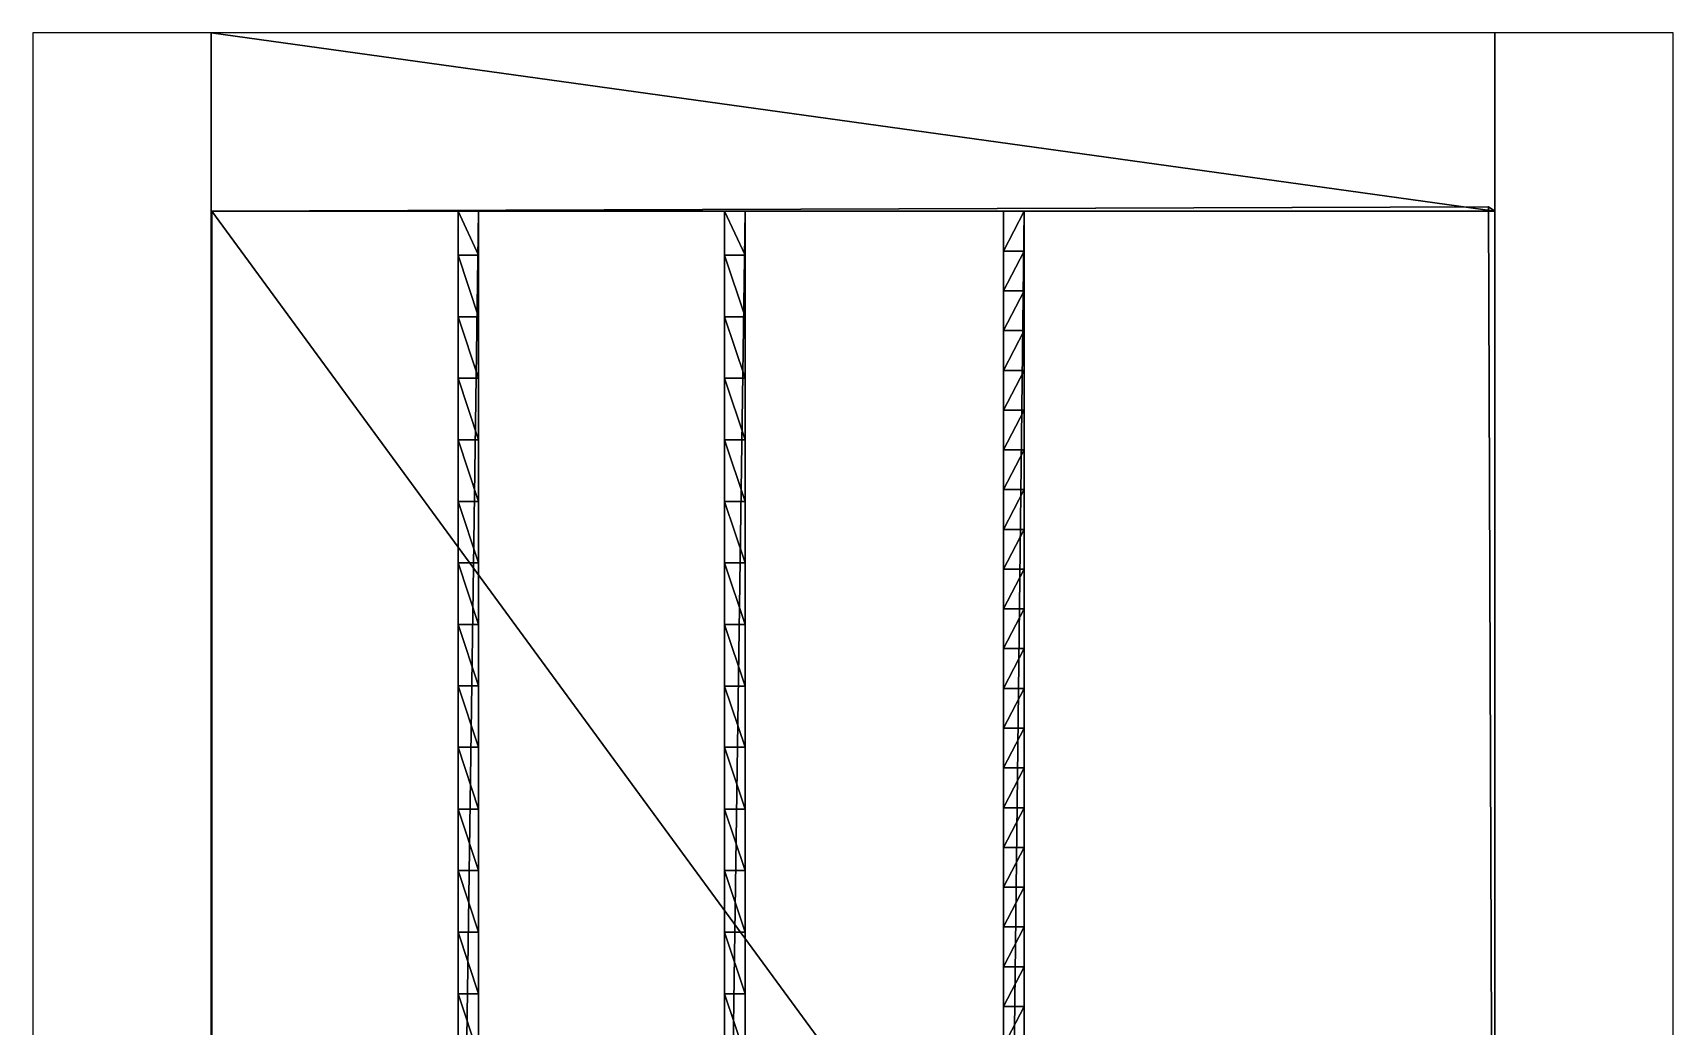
# Model space of a CAD drawing. Extents: x -200 to 200, y -480 to 0.
# Drawn here: x -200 to 200, y -242.1 to 0 of the extents above; entities that cross this region are included whole.
import ezdxf

# ---------------------------------------------------------------- set-up
doc = ezdxf.new("R2010")
doc.units = 0
doc.layers.get('0').update_dxf_attribs({"linetype": 'CONTINUOUS'})
doc.layers.add('BRANCO', color=7, linetype='CONTINUOUS')

msp = doc.modelspace()

# ---------------------------------------------------------------- linework, layer by layer
at = {"linetype": 'CONTINUOUS'}
for points in [[(-200, 0), (-200, -470), (-156.5, -470), (-156.5, 0)], [(156.5, 0), (156.5, -470), (200, -470), (200, 0)]]:
    msp.add_3dface(points, dxfattribs=at)
at = {"layer": 'BRANCO'}
for points in [[(156.5, -43.5), (156.5, 0), (-156.5, 0), (156.5, -43.5)], [(156.5, -43.5), (-156.5, 0), (-156.5, -43.5), (156.5, -43.5)], [(156.5, -43.5), (156.5, 0), (-156.5, 0), (156.5, -43.5)], [(156.5, -43.5), (-156.5, 0), (-156.5, -43.5), (156.5, -43.5)], [(-156.5079, -43.49997), (-156.3116, -43.5, -74), (154.9835, -42.396, -74), (-156.5079, -43.49997)], [(-156.5079, -43.49997), (154.9835, -42.396, -74), (156.5, -43.5), (-156.5079, -43.49997)], [(-156.3104, -470, -74), (-156.3116, -43.5, -74), (-156.5079, -43.49997), (-156.3104, -470, -74)], [(-156.3104, -470, -74), (-156.5079, -43.49997), (-156.3104, -470, 0.11584), (-156.3104, -470, -74)], [(-156.3116, -43.5, -74), (156.5, -470, -74.00272), (154.9835, -42.396, -74), (-156.3116, -43.5, -74)], [(-156.3116, -43.5, -74), (-156.3104, -470, -73.88416), (156.5, -470, -74.00272), (-156.3116, -43.5, -74)], [(-91.31158, -43.49377, -74.02586), (-91.31158, -43.49377, -24.02587), (-96.31158, -43.5, -24.02587), (-91.31158, -43.49377, -74.02586)], [(-91.31158, -43.49377, -74.02586), (-96.31158, -43.5, -24.02587), (-96.31158, -43.5, -74.02586), (-91.31158, -43.49377, -74.02586)], [(-96.29615, -394.8884, -74.02586), (-91.31158, -43.49377, -74.02586), (-96.31158, -43.5, -74.02586), (-96.29615, -394.8884, -74.02586)], [(-91.30386, -54.18798, -21.19158), (-91.31718, -43.49378, -24.02587), (-96.31158, -43.49755, -24.02652), (-91.30386, -54.18798, -21.19158)], [(-91.30386, -54.18798, -21.19158), (-96.31158, -43.49755, -24.02652), (-96.30386, -54.19421, -21.19158), (-91.30386, -54.18798, -21.19158)], [(-96.30386, -54.19421, -21.19158), (-96.31158, -43.5, -24.02587), (-96.31111, -54.19421, -74.02586), (-96.30386, -54.19421, -21.19158)], [(-96.31111, -54.19421, -74.02586), (-96.31158, -43.5, -24.02587), (-96.31158, -43.5, -74.02586), (-96.31111, -54.19421, -74.02586)], [(-96.29615, -394.8884, -74.02586), (-91.29615, -394.8822, -74.02586), (-91.31158, -43.49377, -74.02586), (-96.29615, -394.8884, -74.02586)], [(-91.31158, -43.49377, -24.02587), (-91.30386, -54.18798, -21.19158), (-91.31111, -54.18798, -74.02586), (-91.31158, -43.49377, -24.02587)], [(-91.31158, -43.49377, -24.02587), (-91.31111, -54.18798, -74.02586), (-91.31158, -43.49377, -74.02586), (-91.31158, -43.49377, -24.02587)], [(-26.31158, -43.50116, -73.93605), (-26.31158, -43.50116, -23.93605), (-31.31158, -43.50739, -23.93605), (-26.31158, -43.50116, -73.93605)], [(-26.31158, -43.50116, -73.93605), (-31.31158, -43.50739, -23.93605), (-31.31158, -43.50739, -73.93605), (-26.31158, -43.50116, -73.93605)], [(-31.29615, -394.8958, -73.93605), (-26.31158, -43.50116, -73.93605), (-31.31158, -43.50739, -73.93605), (-31.29615, -394.8958, -73.93605)], [(-26.30386, -54.19537, -21.10176), (-26.31719, -43.50117, -23.93605), (-31.31158, -43.50494, -23.9367), (-26.30386, -54.19537, -21.10176)], [(-26.30386, -54.19537, -21.10176), (-31.31158, -43.50494, -23.9367), (-31.30386, -54.2016, -21.10176), (-26.30386, -54.19537, -21.10176)], [(-31.30386, -54.2016, -21.10176), (-31.31158, -43.50739, -23.93605), (-31.31111, -54.2016, -73.93605), (-31.30386, -54.2016, -21.10176)], [(-31.31111, -54.2016, -73.93605), (-31.31158, -43.50739, -23.93605), (-31.31158, -43.50739, -73.93605), (-31.31111, -54.2016, -73.93605)], [(-31.29615, -394.8958, -73.93605), (-26.29615, -394.8896, -73.93605), (-26.31158, -43.50116, -73.93605), (-31.29615, -394.8958, -73.93605)], [(-26.31158, -43.50116, -23.93605), (-26.30386, -54.19537, -21.10176), (-26.31111, -54.19537, -73.93605), (-26.31158, -43.50116, -23.93605)], [(-26.31158, -43.50116, -23.93605), (-26.31111, -54.19537, -73.93605), (-26.31158, -43.50116, -73.93605), (-26.31158, -43.50116, -23.93605)], [(36.70385, -53.19, -21.84631), (36.70385, -43.5, -24.00272), (36.70385, -53.19, -74.00272), (36.70385, -53.19, -21.84631)], [(36.70385, -53.19, -74.00272), (36.70385, -43.5, -24.00272), (36.70385, -43.5, -74.00272), (36.70385, -53.19, -74.00272)], [(41.70385, -43.5, -24.00272), (36.70385, -43.5, -24.00272), (36.70385, -43.5, -74.00272), (41.70385, -43.5, -24.00272)], [(41.70385, -43.5, -24.00272), (36.70385, -43.5, -74.00272), (41.70385, -43.5, -74.00272), (41.70385, -43.5, -24.00272)], [(41.70385, -43.5, -24.00272), (36.70385, -43.5, -24.00272), (36.70385, -53.19, -21.84631), (41.70385, -43.5, -24.00272)], [(41.70385, -43.5, -24.00272), (36.70385, -53.19, -21.84631), (41.70385, -53.19, -21.84631), (41.70385, -43.5, -24.00272)], [(36.70385, -470, -74.00272), (41.70385, -470, -74.00272), (41.70385, -43.5, -74.00272), (36.70385, -470, -74.00272)], [(36.70385, -470, -74.00272), (41.70385, -43.5, -74.00272), (36.70385, -43.5, -74.00272), (36.70385, -470, -74.00272)], [(41.70385, -43.5, -24.00272), (41.70385, -53.19, -21.84631), (41.70385, -53.19, -74.00272), (41.70385, -43.5, -24.00272)], [(41.70385, -43.5, -24.00272), (41.70385, -53.19, -74.00272), (41.70385, -43.5, -74.00272), (41.70385, -43.5, -24.00272)], [(154.9835, -42.396, -74), (156.5, -470, -74.00272), (156.5, -470), (154.9835, -42.396, -74)], [(154.9835, -42.396, -74), (156.5, -470), (156.5, -43.5), (154.9835, -42.396, -74)], [(-96.31045, -69.19421, -74.02586), (-96.30386, -54.19421, -21.19158), (-96.31111, -54.19421, -74.02586), (-96.31045, -69.19421, -74.02586)], [(-96.30386, -69.19421, -17.53441), (-96.30386, -54.19421, -21.19158), (-96.31045, -69.19421, -74.02586), (-96.30386, -69.19421, -17.53441)], [(-91.30386, -69.18798, -17.53441), (-91.32255, -54.188, -21.19158), (-96.30386, -54.18835, -21.19301), (-91.30386, -69.18798, -17.53441)], [(-91.30386, -69.18798, -17.53441), (-96.30386, -54.18835, -21.19301), (-96.30386, -69.19421, -17.53441), (-91.30386, -69.18798, -17.53441)], [(-91.30386, -54.18798, -21.19158), (-91.31045, -69.18798, -74.02586), (-91.31111, -54.18798, -74.02586), (-91.30386, -54.18798, -21.19158)], [(-91.30386, -54.18798, -21.19158), (-91.30386, -69.18798, -17.53441), (-91.31045, -69.18798, -74.02586), (-91.30386, -54.18798, -21.19158)], [(-31.31045, -69.2016, -73.93605), (-31.30386, -54.2016, -21.10176), (-31.31111, -54.2016, -73.93605), (-31.31045, -69.2016, -73.93605)], [(-31.30386, -69.2016, -17.44459), (-31.30386, -54.2016, -21.10176), (-31.31045, -69.2016, -73.93605), (-31.30386, -69.2016, -17.44459)], [(-26.30386, -69.19537, -17.44459), (-26.32255, -54.19539, -21.10176), (-31.30386, -54.19574, -21.10319), (-26.30386, -69.19537, -17.44459)], [(-26.30386, -69.19537, -17.44459), (-31.30386, -54.19574, -21.10319), (-31.30386, -69.2016, -17.44459), (-26.30386, -69.19537, -17.44459)], [(-26.30386, -54.19537, -21.10176), (-26.31045, -69.19537, -73.93605), (-26.31111, -54.19537, -73.93605), (-26.30386, -54.19537, -21.10176)], [(-26.30386, -54.19537, -21.10176), (-26.30386, -69.19537, -17.44459), (-26.31045, -69.19537, -73.93605), (-26.30386, -54.19537, -21.10176)], [(36.70385, -62.88, -19.79478), (36.70385, -53.19, -21.84631), (36.70385, -62.88, -74.00272), (36.70385, -62.88, -19.79478)], [(36.70385, -62.88, -74.00272), (36.70385, -53.19, -21.84631), (36.70385, -53.19, -74.00272), (36.70385, -62.88, -74.00272)], [(41.70385, -53.19, -21.84631), (36.70385, -53.19, -21.84631), (36.70385, -62.88, -19.79478), (41.70385, -53.19, -21.84631)], [(41.70385, -53.19, -21.84631), (36.70385, -62.88, -19.79478), (41.70385, -62.88, -19.79478), (41.70385, -53.19, -21.84631)], [(41.70385, -53.19, -21.84631), (41.70385, -62.88, -19.79478), (41.70385, -62.88, -74.00272), (41.70385, -53.19, -21.84631)], [(41.70385, -53.19, -21.84631), (41.70385, -62.88, -74.00272), (41.70385, -53.19, -74.00272), (41.70385, -53.19, -21.84631)], [(36.70385, -72.57, -17.84743), (36.70385, -62.88, -19.79478), (36.70385, -72.57, -74.00272), (36.70385, -72.57, -17.84743)], [(36.70385, -72.57, -74.00272), (36.70385, -62.88, -19.79478), (36.70385, -62.88, -74.00272), (36.70385, -72.57, -74.00272)], [(41.70385, -62.88, -19.79478), (36.70385, -62.88, -19.79478), (36.70385, -72.57, -17.84743), (41.70385, -62.88, -19.79478)], [(41.70385, -62.88, -19.79478), (36.70385, -72.57, -17.84743), (41.70385, -72.57, -17.84743), (41.70385, -62.88, -19.79478)], [(41.70385, -62.88, -19.79478), (41.70385, -72.57, -17.84743), (41.70385, -72.57, -74.00272), (41.70385, -62.88, -19.79478)], [(41.70385, -62.88, -19.79478), (41.70385, -72.57, -74.00272), (41.70385, -62.88, -74.00272), (41.70385, -62.88, -19.79478)], [(-96.30386, -84.19421, -74.02586), (-96.30386, -69.19421, -17.53441), (-96.31045, -69.19421, -74.02586), (-96.30386, -84.19421, -74.02586)], [(-91.30386, -84.18798, -14.24323), (-91.32255, -69.188, -17.53441), (-96.30386, -69.19421, -17.53383), (-91.30386, -84.18798, -14.24323)], [(-96.30386, -84.19421, -14.24323), (-96.30386, -69.19421, -17.53441), (-96.30386, -84.19421, -74.02586), (-96.30386, -84.19421, -14.24323)], [(-91.30386, -84.18798, -14.24323), (-96.30386, -69.19421, -17.53383), (-96.30386, -84.19421, -14.24323), (-91.30386, -84.18798, -14.24323)], [(-91.30386, -69.18798, -17.53441), (-91.30386, -84.18798, -74.02586), (-91.31045, -69.18798, -74.02586), (-91.30386, -69.18798, -17.53441)], [(-91.30386, -69.18798, -17.53441), (-91.30386, -84.18798, -14.24323), (-91.30386, -84.18798, -74.02586), (-91.30386, -69.18798, -17.53441)], [(-31.30386, -84.2016, -73.93605), (-31.30386, -69.2016, -17.44459), (-31.31045, -69.2016, -73.93605), (-31.30386, -84.2016, -73.93605)], [(-26.30386, -84.19537, -14.15342), (-26.32255, -69.1954, -17.44459), (-31.30386, -69.2016, -17.44401), (-26.30386, -84.19537, -14.15342)], [(-31.30386, -84.2016, -14.15342), (-31.30386, -69.2016, -17.44459), (-31.30386, -84.2016, -73.93605), (-31.30386, -84.2016, -14.15342)], [(-26.30386, -84.19537, -14.15342), (-31.30386, -69.2016, -17.44401), (-31.30386, -84.2016, -14.15342), (-26.30386, -84.19537, -14.15342)], [(-26.30386, -69.19537, -17.44459), (-26.30386, -84.19537, -73.93605), (-26.31045, -69.19537, -73.93605), (-26.30386, -69.19537, -17.44459)], [(-26.30386, -69.19537, -17.44459), (-26.30386, -84.19537, -14.15342), (-26.30386, -84.19537, -73.93605), (-26.30386, -69.19537, -17.44459)], [(36.70385, -82.26, -16.00363), (36.70385, -72.57, -17.84743), (36.70385, -82.26, -74.00272), (36.70385, -82.26, -16.00363)], [(36.70385, -82.26, -74.00272), (36.70385, -72.57, -17.84743), (36.70385, -72.57, -74.00272), (36.70385, -82.26, -74.00272)], [(41.70385, -72.57, -17.84743), (36.70385, -72.57, -17.84743), (36.70385, -82.26, -16.00363), (41.70385, -72.57, -17.84743)], [(41.70385, -72.57, -17.84743), (36.70385, -82.26, -16.00363), (41.70385, -82.26, -16.00363), (41.70385, -72.57, -17.84743)], [(41.70385, -72.57, -17.84743), (41.70385, -82.26, -16.00363), (41.70385, -82.26, -74.00272), (41.70385, -72.57, -17.84743)], [(41.70385, -72.57, -17.84743), (41.70385, -82.26, -74.00272), (41.70385, -72.57, -74.00272), (41.70385, -72.57, -17.84743)], [(36.70385, -91.95, -14.26276), (36.70385, -82.26, -16.00363), (36.70385, -91.95, -74.00272), (36.70385, -91.95, -14.26276)], [(36.70385, -91.95, -74.00272), (36.70385, -82.26, -16.00363), (36.70385, -82.26, -74.00272), (36.70385, -91.95, -74.00272)], [(41.70385, -82.26, -16.00363), (36.70385, -82.26, -16.00363), (36.70385, -91.95, -14.26276), (41.70385, -82.26, -16.00363)], [(41.70385, -82.26, -16.00363), (36.70385, -91.95, -14.26276), (41.70385, -91.95, -14.26276), (41.70385, -82.26, -16.00363)], [(41.70385, -82.26, -16.00363), (41.70385, -91.95, -14.26276), (41.70385, -91.95, -74.00272), (41.70385, -82.26, -16.00363)], [(41.70385, -82.26, -16.00363), (41.70385, -91.95, -74.00272), (41.70385, -82.26, -74.00272), (41.70385, -82.26, -16.00363)], [(-91.30386, -99.18798, -11.31253), (-91.32255, -84.188, -14.24323), (-96.30386, -84.18822, -14.2444), (-91.30386, -99.18798, -11.31253)], [(-91.30386, -99.18798, -11.31253), (-96.30386, -84.18822, -14.2444), (-96.30386, -99.19421, -11.31253), (-91.30386, -99.18798, -11.31253)], [(-96.30386, -99.19421, -11.31253), (-96.30386, -84.19421, -14.24323), (-96.30386, -99.19421, -74.02586), (-96.30386, -99.19421, -11.31253)], [(-96.30386, -99.19421, -74.02586), (-96.30386, -84.19421, -14.24323), (-96.30386, -84.19421, -74.02586), (-96.30386, -99.19421, -74.02586)], [(-91.30386, -84.18798, -14.24323), (-91.30386, -99.18798, -11.31253), (-91.30386, -99.18798, -74.02586), (-91.30386, -84.18798, -14.24323)], [(-91.30386, -84.18798, -14.24323), (-91.30386, -99.18798, -74.02586), (-91.30386, -84.18798, -74.02586), (-91.30386, -84.18798, -14.24323)], [(-26.30386, -99.19537, -11.22272), (-26.32255, -84.1954, -14.15342), (-31.30386, -84.19563, -14.15458), (-26.30386, -99.19537, -11.22272)], [(-26.30386, -99.19537, -11.22272), (-31.30386, -84.19563, -14.15458), (-31.30386, -99.2016, -11.22272), (-26.30386, -99.19537, -11.22272)], [(-31.30386, -99.2016, -11.22272), (-31.30386, -84.2016, -14.15342), (-31.30386, -99.2016, -73.93605), (-31.30386, -99.2016, -11.22272)], [(-31.30386, -99.2016, -73.93605), (-31.30386, -84.2016, -14.15342), (-31.30386, -84.2016, -73.93605), (-31.30386, -99.2016, -73.93605)], [(-26.30386, -84.19537, -14.15342), (-26.30386, -99.19537, -11.22272), (-26.30386, -99.19537, -73.93605), (-26.30386, -84.19537, -14.15342)], [(-26.30386, -84.19537, -14.15342), (-26.30386, -99.19537, -73.93605), (-26.30386, -84.19537, -73.93605), (-26.30386, -84.19537, -14.15342)], [(36.70385, -101.64, -12.62427), (36.70385, -91.95, -14.26276), (36.70385, -101.64, -74.00272), (36.70385, -101.64, -12.62427)], [(36.70385, -101.64, -74.00272), (36.70385, -91.95, -14.26276), (36.70385, -91.95, -74.00272), (36.70385, -101.64, -74.00272)], [(41.70385, -91.95, -14.26276), (36.70385, -91.95, -14.26276), (36.70385, -101.64, -12.62427), (41.70385, -91.95, -14.26276)], [(41.70385, -91.95, -14.26276), (36.70385, -101.64, -12.62427), (41.70385, -101.64, -12.62427), (41.70385, -91.95, -14.26276)], [(41.70385, -91.95, -14.26276), (41.70385, -101.64, -12.62427), (41.70385, -101.64, -74.00272), (41.70385, -91.95, -14.26276)], [(41.70385, -91.95, -14.26276), (41.70385, -101.64, -74.00272), (41.70385, -91.95, -74.00272), (41.70385, -91.95, -14.26276)], [(-96.30386, -114.1942, -8.72363), (-96.30386, -99.19421, -11.31253), (-96.30847, -114.1942, -74.02586), (-96.30386, -114.1942, -8.72363)], [(-96.30847, -114.1942, -74.02586), (-96.30386, -99.19421, -11.31253), (-96.30386, -99.19421, -74.02586), (-96.30847, -114.1942, -74.02586)], [(-91.30386, -114.188, -8.72363), (-91.32255, -99.188, -11.31253), (-96.30386, -99.19421, -11.31253), (-91.30386, -114.188, -8.72363)], [(-91.30386, -114.188, -8.72363), (-96.30386, -99.19421, -11.31253), (-96.30386, -114.1942, -8.72363), (-91.30386, -114.188, -8.72363)], [(-91.30386, -99.18798, -11.31253), (-91.30386, -114.188, -8.72363), (-91.30847, -114.188, -74.02586), (-91.30386, -99.18798, -11.31253)], [(-91.30386, -99.18798, -11.31253), (-91.30847, -114.188, -74.02586), (-91.30386, -99.18798, -74.02586), (-91.30386, -99.18798, -11.31253)], [(-31.30386, -114.2016, -8.63381), (-31.30386, -99.2016, -11.22272), (-31.30847, -114.2016, -73.93605), (-31.30386, -114.2016, -8.63381)], [(-31.30847, -114.2016, -73.93605), (-31.30386, -99.2016, -11.22272), (-31.30386, -99.2016, -73.93605), (-31.30847, -114.2016, -73.93605)], [(-26.30386, -114.1954, -8.63381), (-26.32255, -99.1954, -11.22272), (-31.30386, -99.2016, -11.22272), (-26.30386, -114.1954, -8.63381)], [(-26.30386, -114.1954, -8.63381), (-31.30386, -99.2016, -11.22272), (-31.30386, -114.2016, -8.63381), (-26.30386, -114.1954, -8.63381)], [(-26.30386, -99.19537, -11.22272), (-26.30386, -114.1954, -8.63381), (-26.30847, -114.1954, -73.93605), (-26.30386, -99.19537, -11.22272)], [(-26.30386, -99.19537, -11.22272), (-26.30847, -114.1954, -73.93605), (-26.30386, -99.19537, -73.93605), (-26.30386, -99.19537, -11.22272)], [(36.70385, -111.33, -11.08761), (36.70385, -101.64, -12.62427), (36.70385, -111.33, -74.00272), (36.70385, -111.33, -11.08761)], [(36.70385, -111.33, -74.00272), (36.70385, -101.64, -12.62427), (36.70385, -101.64, -74.00272), (36.70385, -111.33, -74.00272)], [(41.70385, -101.64, -12.62427), (36.70385, -101.64, -12.62427), (36.70385, -111.33, -11.08761), (41.70385, -101.64, -12.62427)], [(41.70385, -101.64, -12.62427), (36.70385, -111.33, -11.08761), (41.70385, -111.33, -11.08761), (41.70385, -101.64, -12.62427)], [(41.70385, -101.64, -12.62427), (41.70385, -111.33, -11.08761), (41.70385, -111.33, -74.00272), (41.70385, -101.64, -12.62427)], [(41.70385, -101.64, -12.62427), (41.70385, -111.33, -74.00272), (41.70385, -101.64, -74.00272), (41.70385, -101.64, -12.62427)], [(36.70385, -121.02, -9.65229), (36.70385, -111.33, -11.08761), (36.70385, -121.02, -74.00272), (36.70385, -121.02, -9.65229)], [(36.70385, -121.02, -74.00272), (36.70385, -111.33, -11.08761), (36.70385, -111.33, -74.00272), (36.70385, -121.02, -74.00272)], [(41.70385, -111.33, -11.08761), (36.70385, -111.33, -11.08761), (36.70385, -121.02, -9.65229), (41.70385, -111.33, -11.08761)], [(41.70385, -111.33, -11.08761), (36.70385, -121.02, -9.65229), (41.70385, -121.02, -9.65229), (41.70385, -111.33, -11.08761)], [(41.70385, -111.33, -11.08761), (41.70385, -121.02, -9.65229), (41.70385, -121.02, -74.00272), (41.70385, -111.33, -11.08761)], [(41.70385, -111.33, -11.08761), (41.70385, -121.02, -74.00272), (41.70385, -111.33, -74.00272), (41.70385, -111.33, -11.08761)], [(-91.31158, -129.1427, -6.52009), (-96.30386, -114.1856, -8.72489), (-96.31158, -129.1489, -6.52009), (-91.31158, -129.1427, -6.52009)], [(-96.31158, -129.1489, -6.52009), (-96.30386, -114.1942, -8.72363), (-96.30386, -129.1942, -74.02586), (-96.31158, -129.1489, -6.52009)], [(-96.30386, -129.1942, -74.02586), (-96.30386, -114.1942, -8.72363), (-96.30847, -114.1942, -74.02586), (-96.30386, -129.1942, -74.02586)], [(-91.31158, -129.1427, -6.52009), (-91.33021, -114.188, -8.72363), (-96.30386, -114.1856, -8.72489), (-91.31158, -129.1427, -6.52009)], [(-91.30386, -114.188, -8.72363), (-91.31158, -129.1427, -6.52009), (-91.30386, -129.188, -74.02586), (-91.30386, -114.188, -8.72363)], [(-91.30386, -114.188, -8.72363), (-91.30386, -129.188, -74.02586), (-91.30847, -114.188, -74.02586), (-91.30386, -114.188, -8.72363)], [(-26.31158, -129.1501, -6.43027), (-31.30386, -114.193, -8.63508), (-31.31158, -129.1563, -6.43027), (-26.31158, -129.1501, -6.43027)], [(-31.31158, -129.1563, -6.43027), (-31.30386, -114.2016, -8.63381), (-31.30386, -129.2016, -73.93605), (-31.31158, -129.1563, -6.43027)], [(-31.30386, -129.2016, -73.93605), (-31.30386, -114.2016, -8.63381), (-31.30847, -114.2016, -73.93605), (-31.30386, -129.2016, -73.93605)], [(-26.31158, -129.1501, -6.43027), (-26.33021, -114.1954, -8.63381), (-31.30386, -114.193, -8.63508), (-26.31158, -129.1501, -6.43027)], [(-26.30386, -114.1954, -8.63381), (-26.31158, -129.1501, -6.43027), (-26.30386, -129.1954, -73.93605), (-26.30386, -114.1954, -8.63381)], [(-26.30386, -114.1954, -8.63381), (-26.30386, -129.1954, -73.93605), (-26.30847, -114.1954, -73.93605), (-26.30386, -114.1954, -8.63381)], [(36.70385, -130.71, -8.31786), (36.70385, -121.02, -9.65229), (36.70385, -130.71, -74.00272), (36.70385, -130.71, -8.31786)], [(36.70385, -130.71, -74.00272), (36.70385, -121.02, -9.65229), (36.70385, -121.02, -74.00272), (36.70385, -130.71, -74.00272)], [(41.70385, -121.02, -9.65229), (36.70385, -121.02, -9.65229), (36.70385, -130.71, -8.31786), (41.70385, -121.02, -9.65229)], [(41.70385, -121.02, -9.65229), (36.70385, -130.71, -8.31786), (41.70385, -130.71, -8.31786), (41.70385, -121.02, -9.65229)], [(41.70385, -121.02, -9.65229), (41.70385, -130.71, -8.31786), (41.70385, -130.71, -74.00272), (41.70385, -121.02, -9.65229)], [(41.70385, -121.02, -9.65229), (41.70385, -130.71, -74.00272), (41.70385, -121.02, -74.00272), (41.70385, -121.02, -9.65229)], [(-91.30386, -144.188, -4.78154), (-91.32261, -129.1427, -6.52009), (-96.31158, -129.1403, -6.52136), (-91.30386, -144.188, -4.78154)], [(-91.30386, -144.188, -4.78154), (-96.31158, -129.1403, -6.52136), (-96.30386, -144.1942, -4.78154), (-91.30386, -144.188, -4.78154)], [(-96.30386, -144.1942, -4.78154), (-96.31158, -129.1489, -6.52009), (-96.30386, -144.1942, -74.02586), (-96.30386, -144.1942, -4.78154)], [(-96.30386, -144.1942, -74.02586), (-96.31158, -129.1489, -6.52009), (-96.30386, -129.1942, -74.02586), (-96.30386, -144.1942, -74.02586)], [(-91.31158, -129.1427, -6.52009), (-91.30386, -144.188, -4.78154), (-91.30386, -144.188, -74.02586), (-91.31158, -129.1427, -6.52009)], [(-91.31158, -129.1427, -6.52009), (-91.30386, -144.188, -74.02586), (-91.30386, -129.188, -74.02586), (-91.31158, -129.1427, -6.52009)], [(-31.30386, -144.2016, -4.69172), (-31.31158, -129.1563, -6.43027), (-31.30386, -144.2016, -73.93605), (-31.30386, -144.2016, -4.69172)], [(-31.30386, -144.2016, -73.93605), (-31.31158, -129.1563, -6.43027), (-31.30386, -129.2016, -73.93605), (-31.30386, -144.2016, -73.93605)], [(-26.30386, -144.1954, -4.69172), (-26.32261, -129.1501, -6.43027), (-31.31157, -129.1477, -6.43154), (-26.30386, -144.1954, -4.69172)], [(-26.30386, -144.1954, -4.69172), (-31.31157, -129.1477, -6.43154), (-31.30386, -144.2016, -4.69172), (-26.30386, -144.1954, -4.69172)], [(-26.31158, -129.1501, -6.43027), (-26.30386, -144.1954, -4.69172), (-26.30386, -144.1954, -73.93605), (-26.31158, -129.1501, -6.43027)], [(-26.31158, -129.1501, -6.43027), (-26.30386, -144.1954, -73.93605), (-26.30386, -129.1954, -73.93605), (-26.31158, -129.1501, -6.43027)], [(36.70385, -140.4, -7.08389), (36.70385, -130.71, -8.21698), (36.70385, -140.4, -74.00272), (36.70385, -140.4, -7.08389)], [(36.70385, -140.4, -74.00272), (36.70385, -130.71, -8.21698), (36.70385, -130.71, -74.00272), (36.70385, -140.4, -74.00272)], [(41.70385, -130.71, -8.21698), (36.70385, -130.71, -8.21698), (36.70385, -140.4, -7.08389), (41.70385, -130.71, -8.21698)], [(41.70385, -130.71, -8.21698), (36.70385, -140.4, -7.08389), (41.70385, -140.4, -7.08389), (41.70385, -130.71, -8.21698)], [(41.70385, -130.71, -8.21698), (41.70385, -140.4, -7.08389), (41.70385, -140.4, -74.00272), (41.70385, -130.71, -8.21698)], [(41.70385, -130.71, -8.21698), (41.70385, -140.4, -74.00272), (41.70385, -130.71, -74.00272), (41.70385, -130.71, -8.21698)], [(36.70385, -150.09, -5.95), (36.70385, -140.4, -7.08389), (36.70385, -150.09, -74.00272), (36.70385, -150.09, -5.95)], [(36.70385, -150.09, -74.00272), (36.70385, -140.4, -7.08389), (36.70385, -140.4, -74.00272), (36.70385, -150.09, -74.00272)], [(41.70385, -140.4, -7.08389), (36.70385, -140.4, -7.08389), (36.70385, -150.09, -5.95), (41.70385, -140.4, -7.08389)], [(41.70385, -140.4, -7.08389), (36.70385, -150.09, -5.95), (41.70385, -150.09, -5.95), (41.70385, -140.4, -7.08389)], [(41.70385, -140.4, -7.08389), (41.70385, -150.09, -5.95), (41.70385, -150.09, -74.00272), (41.70385, -140.4, -7.08389)], [(41.70385, -140.4, -7.08389), (41.70385, -150.09, -74.00272), (41.70385, -140.4, -74.00272), (41.70385, -140.4, -7.08389)], [(-96.30386, -159.1942, -3.23592), (-96.30386, -144.1942, -4.78154), (-96.3065, -159.1942, -74.02586), (-96.30386, -159.1942, -3.23592)], [(-96.3065, -159.1942, -74.02586), (-96.30386, -144.1942, -4.78154), (-96.30386, -144.1942, -74.02586), (-96.3065, -159.1942, -74.02586)], [(-91.30386, -159.188, -3.23592), (-91.32255, -144.188, -4.78154), (-96.30386, -144.1881, -4.78217), (-91.30386, -159.188, -3.23592)], [(-91.30386, -159.188, -3.23592), (-96.30386, -144.1881, -4.78217), (-96.30386, -159.1942, -3.23592), (-91.30386, -159.188, -3.23592)], [(-91.30386, -144.188, -4.78154), (-91.30386, -159.188, -3.23592), (-91.3065, -159.188, -74.02586), (-91.30386, -144.188, -4.78154)], [(-91.30386, -144.188, -4.78154), (-91.3065, -159.188, -74.02586), (-91.30386, -144.188, -74.02586), (-91.30386, -144.188, -4.78154)], [(-31.30386, -159.2016, -3.14611), (-31.30386, -144.2016, -4.69172), (-31.3065, -159.2016, -73.93605), (-31.30386, -159.2016, -3.14611)], [(-31.3065, -159.2016, -73.93605), (-31.30386, -144.2016, -4.69172), (-31.30386, -144.2016, -73.93605), (-31.3065, -159.2016, -73.93605)], [(-26.30386, -159.1954, -3.14611), (-26.32255, -144.1954, -4.69172), (-31.30386, -144.1955, -4.69236), (-26.30386, -159.1954, -3.14611)], [(-26.30386, -159.1954, -3.14611), (-31.30386, -144.1955, -4.69236), (-31.30386, -159.2016, -3.14611), (-26.30386, -159.1954, -3.14611)], [(-26.30386, -144.1954, -4.69172), (-26.30386, -159.1954, -3.14611), (-26.3065, -159.1954, -73.93605), (-26.30386, -144.1954, -4.69172)], [(-26.30386, -144.1954, -4.69172), (-26.3065, -159.1954, -73.93605), (-26.30386, -144.1954, -73.93605), (-26.30386, -144.1954, -4.69172)], [(36.70385, -159.78, -4.91581), (36.70385, -150.09, -5.95), (36.70385, -159.78, -74.00272), (36.70385, -159.78, -4.91581)], [(36.70385, -159.78, -74.00272), (36.70385, -150.09, -5.95), (36.70385, -150.09, -74.00272), (36.70385, -159.78, -74.00272)], [(41.70385, -150.09, -5.95), (36.70385, -150.09, -5.95), (36.70385, -159.78, -4.91581), (41.70385, -150.09, -5.95)], [(41.70385, -150.09, -5.95), (36.70385, -159.78, -4.91581), (41.70385, -159.78, -4.91581), (41.70385, -150.09, -5.95)], [(41.70385, -150.09, -5.95), (41.70385, -159.78, -4.91581), (41.70385, -159.78, -74.00272), (41.70385, -150.09, -5.95)], [(41.70385, -150.09, -5.95), (41.70385, -159.78, -74.00272), (41.70385, -150.09, -74.00272), (41.70385, -150.09, -5.95)], [(-91.31158, -174.1171, -1.9243), (-96.30386, -159.1855, -3.23669), (-96.31158, -174.1233, -1.9243), (-91.31158, -174.1171, -1.9243)], [(-96.31158, -174.1233, -1.9243), (-96.30386, -159.1942, -3.23592), (-96.30386, -174.1942, -74.02586), (-96.31158, -174.1233, -1.9243)], [(-91.31158, -174.1171, -1.9243), (-91.33018, -159.188, -3.23592), (-96.30386, -159.1855, -3.23669), (-91.31158, -174.1171, -1.9243)], [(-96.30386, -174.1942, -74.02586), (-96.30386, -159.1942, -3.23592), (-96.30386, -159.1942, -74.02586), (-96.30386, -174.1942, -74.02586)], [(-91.30386, -159.188, -3.23592), (-91.31158, -174.1171, -1.9243), (-91.30386, -174.188, -74.02586), (-91.30386, -159.188, -3.23592)], [(-91.30386, -159.188, -3.23592), (-91.30386, -174.188, -74.02586), (-91.30386, -159.188, -74.02586), (-91.30386, -159.188, -3.23592)], [(-26.31158, -174.1244, -1.83448), (-31.30386, -159.1929, -3.14687), (-31.31158, -174.1307, -1.83448), (-26.31158, -174.1244, -1.83448)], [(-31.31158, -174.1307, -1.83448), (-31.30386, -159.2016, -3.14611), (-31.30386, -174.2016, -73.93605), (-31.31158, -174.1307, -1.83448)], [(-26.31158, -174.1244, -1.83448), (-26.33018, -159.1954, -3.14611), (-31.30386, -159.1929, -3.14687), (-26.31158, -174.1244, -1.83448)], [(-31.30386, -174.2016, -73.93605), (-31.30386, -159.2016, -3.14611), (-31.30386, -159.2016, -73.93605), (-31.30386, -174.2016, -73.93605)], [(-26.30386, -159.1954, -3.14611), (-26.31158, -174.1244, -1.83448), (-26.30386, -174.1954, -73.93605), (-26.30386, -159.1954, -3.14611)], [(-26.30386, -159.1954, -3.14611), (-26.30386, -174.1954, -73.93605), (-26.30386, -159.1954, -73.93605), (-26.30386, -159.1954, -3.14611)], [(36.70385, -169.47, -3.98102), (36.70385, -159.78, -4.91581), (36.70385, -169.47, -74.00272), (36.70385, -169.47, -3.98102)], [(36.70385, -169.47, -74.00272), (36.70385, -159.78, -4.91581), (36.70385, -159.78, -74.00272), (36.70385, -169.47, -74.00272)], [(41.70385, -159.78, -4.91581), (36.70385, -159.78, -4.91581), (36.70385, -169.47, -3.98102), (41.70385, -159.78, -4.91581)], [(41.70385, -159.78, -4.91581), (36.70385, -169.47, -3.98102), (41.70385, -169.47, -3.98102), (41.70385, -159.78, -4.91581)], [(41.70385, -159.78, -4.91581), (41.70385, -169.47, -3.98102), (41.70385, -169.47, -74.00272), (41.70385, -159.78, -4.91581)], [(41.70385, -159.78, -4.91581), (41.70385, -169.47, -74.00272), (41.70385, -159.78, -74.00272), (41.70385, -159.78, -4.91581)], [(36.70385, -179.16, -3.14533), (36.70385, -169.47, -3.98102), (36.70385, -179.16, -74.00272), (36.70385, -179.16, -3.14533)], [(36.70385, -179.16, -74.00272), (36.70385, -169.47, -3.98102), (36.70385, -169.47, -74.00272), (36.70385, -179.16, -74.00272)], [(41.70385, -169.47, -3.98102), (36.70385, -169.47, -3.98102), (36.70385, -179.16, -3.14533), (41.70385, -169.47, -3.98102)], [(41.70385, -169.47, -3.98102), (36.70385, -179.16, -3.14533), (41.70385, -179.16, -3.14533), (41.70385, -169.47, -3.98102)], [(41.70385, -169.47, -3.98102), (41.70385, -179.16, -3.14533), (41.70385, -179.16, -74.00272), (41.70385, -169.47, -3.98102)], [(41.70385, -169.47, -3.98102), (41.70385, -179.16, -74.00272), (41.70385, -169.47, -74.00272), (41.70385, -169.47, -3.98102)], [(-91.30386, -189.188, -1.16405), (-91.32264, -174.1171, -1.9243), (-96.31158, -174.1145, -1.92507), (-91.30386, -189.188, -1.16405)], [(-91.30386, -189.188, -1.16405), (-96.31158, -174.1145, -1.92507), (-96.30386, -189.1942, -1.16405), (-91.30386, -189.188, -1.16405)], [(-96.30386, -189.1942, -1.16405), (-96.31158, -174.1233, -1.9243), (-96.30518, -189.1942, -74.02586), (-96.30386, -189.1942, -1.16405)], [(-96.30518, -189.1942, -74.02586), (-96.31158, -174.1233, -1.9243), (-96.30386, -174.1942, -74.02586), (-96.30518, -189.1942, -74.02586)], [(-91.31158, -174.1171, -1.9243), (-91.30386, -189.188, -1.16405), (-91.30518, -189.188, -74.02586), (-91.31158, -174.1171, -1.9243)], [(-91.31158, -174.1171, -1.9243), (-91.30518, -189.188, -74.02586), (-91.30386, -174.188, -74.02586), (-91.31158, -174.1171, -1.9243)], [(-31.30386, -189.2016, -1.07423), (-31.31158, -174.1307, -1.83448), (-31.30518, -189.2016, -73.93605), (-31.30386, -189.2016, -1.07423)], [(-31.30518, -189.2016, -73.93605), (-31.31158, -174.1307, -1.83448), (-31.30386, -174.2016, -73.93605), (-31.30518, -189.2016, -73.93605)], [(-26.30386, -189.1954, -1.07423), (-26.32264, -174.1245, -1.83448), (-31.31157, -174.1219, -1.83525), (-26.30386, -189.1954, -1.07423)], [(-26.30386, -189.1954, -1.07423), (-31.31157, -174.1219, -1.83525), (-31.30386, -189.2016, -1.07423), (-26.30386, -189.1954, -1.07423)], [(-26.31158, -174.1244, -1.83448), (-26.30386, -189.1954, -1.07423), (-26.30518, -189.1954, -73.93605), (-26.31158, -174.1244, -1.83448)], [(-26.31158, -174.1244, -1.83448), (-26.30518, -189.1954, -73.93605), (-26.30386, -174.1954, -73.93605), (-26.31158, -174.1244, -1.83448)], [(36.70385, -188.85, -2.40847), (36.70385, -179.16, -3.14533), (36.70385, -188.85, -74.00272), (36.70385, -188.85, -2.40847)], [(36.70385, -188.85, -74.00272), (36.70385, -179.16, -3.14533), (36.70385, -179.16, -74.00272), (36.70385, -188.85, -74.00272)], [(41.70385, -179.16, -3.14533), (36.70385, -179.16, -3.14533), (36.70385, -188.85, -2.40847), (41.70385, -179.16, -3.14533)], [(41.70385, -179.16, -3.14533), (36.70385, -188.85, -2.40847), (41.70385, -188.85, -2.40847), (41.70385, -179.16, -3.14533)], [(41.70385, -179.16, -3.14533), (41.70385, -188.85, -2.40847), (41.70385, -188.85, -74.00272), (41.70385, -179.16, -3.14533)], [(41.70385, -179.16, -3.14533), (41.70385, -188.85, -74.00272), (41.70385, -179.16, -74.00272), (41.70385, -179.16, -3.14533)], [(-96.30386, -204.1942, -0.39499), (-96.30386, -189.1942, -1.16405), (-96.30453, -204.1942, -74.02586), (-96.30386, -204.1942, -0.39499)], [(-96.30453, -204.1942, -74.02586), (-96.30386, -189.1942, -1.16405), (-96.30386, -189.1942, -74.02586), (-96.30453, -204.1942, -74.02586)], [(-91.30386, -204.188, -0.39499), (-91.32255, -189.188, -1.16405), (-96.30386, -189.1942, -1.16396), (-91.30386, -204.188, -0.39499)], [(-91.30386, -204.188, -0.39499), (-96.30386, -189.1942, -1.16396), (-96.30386, -204.1942, -0.39499), (-91.30386, -204.188, -0.39499)], [(-91.30386, -189.188, -1.16405), (-91.30386, -204.188, -0.39499), (-91.30452, -204.188, -74.02586), (-91.30386, -189.188, -1.16405)], [(-91.30386, -189.188, -1.16405), (-91.30452, -204.188, -74.02586), (-91.30386, -189.188, -74.02586), (-91.30386, -189.188, -1.16405)], [(-31.30386, -204.2016, -0.30518), (-31.30386, -189.2016, -1.07423), (-31.30452, -204.2016, -73.93605), (-31.30386, -204.2016, -0.30518)], [(-31.30452, -204.2016, -73.93605), (-31.30386, -189.2016, -1.07423), (-31.30386, -189.2016, -73.93605), (-31.30452, -204.2016, -73.93605)], [(-26.30386, -204.1954, -0.30518), (-26.32255, -189.1954, -1.07423), (-31.30386, -189.2016, -1.07414), (-26.30386, -204.1954, -0.30518)], [(-26.30386, -204.1954, -0.30518), (-31.30386, -189.2016, -1.07414), (-31.30386, -204.2016, -0.30518), (-26.30386, -204.1954, -0.30518)], [(-26.30386, -189.1954, -1.07423), (-26.30386, -204.1954, -0.30518), (-26.30452, -204.1954, -73.93605), (-26.30386, -189.1954, -1.07423)], [(-26.30386, -189.1954, -1.07423), (-26.30452, -204.1954, -73.93605), (-26.30386, -189.1954, -73.93605), (-26.30386, -189.1954, -1.07423)], [(36.70385, -198.54, -1.77023), (36.70385, -188.85, -2.40847), (36.70385, -198.54, -74.00272), (36.70385, -198.54, -1.77023)], [(36.70385, -198.54, -74.00272), (36.70385, -188.85, -2.40847), (36.70385, -188.85, -74.00272), (36.70385, -198.54, -74.00272)], [(41.70385, -188.85, -2.40847), (36.70385, -188.85, -2.40847), (36.70385, -198.54, -1.77023), (41.70385, -188.85, -2.40847)], [(41.70385, -188.85, -2.40847), (36.70385, -198.54, -1.77023), (41.70385, -198.54, -1.77023), (41.70385, -188.85, -2.40847)], [(41.70385, -188.85, -2.40847), (41.70385, -198.54, -1.77023), (41.70385, -198.54, -74.00272), (41.70385, -188.85, -2.40847)], [(41.70385, -188.85, -2.40847), (41.70385, -198.54, -74.00272), (41.70385, -188.85, -74.00272), (41.70385, -188.85, -2.40847)], [(36.70385, -208.23, -1.2304), (36.70385, -198.54, -1.77023), (36.70385, -208.23, -74.00272), (36.70385, -208.23, -1.2304)], [(36.70385, -208.23, -74.00272), (36.70385, -198.54, -1.77023), (36.70385, -198.54, -74.00272), (36.70385, -208.23, -74.00272)], [(41.70385, -198.54, -1.77023), (36.70385, -198.54, -1.77023), (36.70385, -208.23, -1.2304), (41.70385, -198.54, -1.77023)], [(41.70385, -198.54, -1.77023), (36.70385, -208.23, -1.2304), (41.70385, -208.23, -1.2304), (41.70385, -198.54, -1.77023)], [(41.70385, -198.54, -1.77023), (41.70385, -208.23, -1.2304), (41.70385, -208.23, -74.00272), (41.70385, -198.54, -1.77023)], [(41.70385, -198.54, -1.77023), (41.70385, -208.23, -74.00272), (41.70385, -198.54, -74.00272), (41.70385, -198.54, -1.77023)], [(-91.30386, -219.188, -0.39499), (-96.30386, -204.188, -0.39499), (-96.31158, -219.1958, -0.39499), (-91.30386, -219.188, -0.39499)], [(-91.30386, -219.188, -0.39499), (-91.30386, -204.188, -0.39499), (-96.30386, -204.188, -0.39499), (-91.30386, -219.188, -0.39499)], [(-96.30386, -219.1942, -0.39499), (-96.30386, -204.1942, -0.39499), (-96.30386, -219.1942, -74.02586), (-96.30386, -219.1942, -0.39499)], [(-96.30386, -219.1942, -74.02586), (-96.30386, -204.1942, -0.39499), (-96.30386, -204.1942, -74.02586), (-96.30386, -219.1942, -74.02586)], [(-91.30386, -204.188, -0.39499), (-91.30386, -219.188, -0.39499), (-91.30386, -219.188, -74.02586), (-91.30386, -204.188, -0.39499)], [(-91.30386, -204.188, -0.39499), (-91.30386, -219.188, -74.02586), (-91.30386, -204.188, -74.02586), (-91.30386, -204.188, -0.39499)], [(-26.30386, -219.1954, -0.30518), (-31.30386, -204.1954, -0.30518), (-31.31158, -219.2032, -0.30518), (-26.30386, -219.1954, -0.30518)], [(-26.30386, -219.1954, -0.30518), (-26.30386, -204.1954, -0.30518), (-31.30386, -204.1954, -0.30518), (-26.30386, -219.1954, -0.30518)], [(-31.30386, -219.2016, -0.30518), (-31.30386, -204.2016, -0.30518), (-31.30386, -219.2016, -73.93605), (-31.30386, -219.2016, -0.30518)], [(-31.30386, -219.2016, -73.93605), (-31.30386, -204.2016, -0.30518), (-31.30386, -204.2016, -73.93605), (-31.30386, -219.2016, -73.93605)], [(-26.30386, -204.1954, -0.30518), (-26.30386, -219.1954, -0.30518), (-26.30386, -219.1954, -73.93605), (-26.30386, -204.1954, -0.30518)], [(-26.30386, -204.1954, -0.30518), (-26.30386, -219.1954, -73.93605), (-26.30386, -204.1954, -73.93605), (-26.30386, -204.1954, -0.30518)], [(36.70385, -217.92, -0.78882), (36.70385, -208.23, -1.2304), (36.70385, -217.92, -74.00272), (36.70385, -217.92, -0.78882)], [(36.70385, -217.92, -74.00272), (36.70385, -208.23, -1.2304), (36.70385, -208.23, -74.00272), (36.70385, -217.92, -74.00272)], [(41.70385, -208.23, -1.2304), (36.70385, -208.23, -1.2304), (36.70385, -217.92, -0.78882), (41.70385, -208.23, -1.2304)], [(41.70385, -208.23, -1.2304), (36.70385, -217.92, -0.78882), (41.70385, -217.92, -0.78882), (41.70385, -208.23, -1.2304)], [(41.70385, -208.23, -1.2304), (41.70385, -217.92, -0.78882), (41.70385, -217.92, -74.00272), (41.70385, -208.23, -1.2304)], [(41.70385, -208.23, -1.2304), (41.70385, -217.92, -74.00272), (41.70385, -208.23, -74.00272), (41.70385, -208.23, -1.2304)], [(-96.30321, -234.1942, -74.02586), (-96.31158, -219.1958, -0.39499), (-96.30386, -219.1942, -74.02586), (-96.30321, -234.1942, -74.02586)], [(-96.30386, -234.1942, -0.56416), (-96.31158, -219.1958, -0.39499), (-96.30321, -234.1942, -74.02586), (-96.30386, -234.1942, -0.56416)], [(-91.30386, -234.188, -0.56416), (-91.32738, -219.188, -0.39499), (-96.30386, -219.188, -0.39499), (-91.30386, -234.188, -0.56416)], [(-91.30386, -234.188, -0.56416), (-96.30386, -219.188, -0.39499), (-96.30386, -234.1942, -0.56416), (-91.30386, -234.188, -0.56416)], [(-91.31158, -219.1896, -0.39499), (-91.30321, -234.188, -74.02586), (-91.30386, -219.188, -74.02586), (-91.31158, -219.1896, -0.39499)], [(-91.31158, -219.1896, -0.39499), (-91.30386, -234.188, -0.56416), (-91.30321, -234.188, -74.02586), (-91.31158, -219.1896, -0.39499)], [(-31.30321, -234.2016, -73.93605), (-31.31158, -219.2032, -0.30518), (-31.30386, -219.2016, -73.93605), (-31.30321, -234.2016, -73.93605)], [(-31.30386, -234.2016, -0.47434), (-31.31158, -219.2032, -0.30518), (-31.30321, -234.2016, -73.93605), (-31.30386, -234.2016, -0.47434)], [(-26.30386, -234.1954, -0.47434), (-26.32738, -219.1954, -0.30518), (-31.30386, -219.1954, -0.30518), (-26.30386, -234.1954, -0.47434)], [(-26.30386, -234.1954, -0.47434), (-31.30386, -219.1954, -0.30518), (-31.30386, -234.2016, -0.47434), (-26.30386, -234.1954, -0.47434)], [(-26.31158, -219.197, -0.30518), (-26.30321, -234.1954, -73.93605), (-26.30386, -219.1954, -73.93605), (-26.31158, -219.197, -0.30518)], [(-26.31158, -219.197, -0.30518), (-26.30386, -234.1954, -0.47434), (-26.30321, -234.1954, -73.93605), (-26.31158, -219.197, -0.30518)], [(36.70385, -227.61, -0.34724), (36.70385, -217.92, -0.78882), (36.70385, -227.61, -74.00272), (36.70385, -227.61, -0.34724)], [(36.70385, -227.61, -74.00272), (36.70385, -217.92, -0.78882), (36.70385, -217.92, -74.00272), (36.70385, -227.61, -74.00272)], [(41.70385, -217.92, -0.78882), (36.70385, -217.92, -0.78882), (36.70385, -227.61, -0.34724), (41.70385, -217.92, -0.78882)], [(41.70385, -217.92, -0.78882), (36.70385, -227.61, -0.34724), (41.70385, -227.61, -0.34724), (41.70385, -217.92, -0.78882)], [(41.70385, -217.92, -0.78882), (41.70385, -227.61, -0.34724), (41.70385, -227.61, -74.00272), (41.70385, -217.92, -0.78882)], [(41.70385, -217.92, -0.78882), (41.70385, -227.61, -74.00272), (41.70385, -217.92, -74.00272), (41.70385, -217.92, -0.78882)], [(36.70385, -237.3, -0.19989), (36.70385, -227.61, -0.34724), (36.70385, -237.3, -74.00272), (36.70385, -237.3, -0.19989)], [(36.70385, -237.3, -74.00272), (36.70385, -227.61, -0.34724), (36.70385, -227.61, -74.00272), (36.70385, -237.3, -74.00272)], [(41.70385, -227.61, -0.34724), (36.70385, -227.61, -0.34724), (36.70385, -237.3, -0.19989), (41.70385, -227.61, -0.34724)], [(41.70385, -227.61, -0.34724), (36.70385, -237.3, -0.19989), (41.70385, -237.3, -0.19989), (41.70385, -227.61, -0.34724)], [(41.70385, -227.61, -0.34724), (41.70385, -237.3, -0.19989), (41.70385, -237.3, -74.00272), (41.70385, -227.61, -0.34724)], [(41.70385, -227.61, -0.34724), (41.70385, -237.3, -74.00272), (41.70385, -227.61, -74.00272), (41.70385, -227.61, -0.34724)], [(-91.30386, -249.188, -1.07199), (-91.30386, -234.188, -0.56416), (-96.30386, -234.1942, -0.56416), (-91.30386, -249.188, -1.07199)], [(-96.30386, -249.1942, -1.07199), (-96.30386, -234.1942, -0.56416), (-96.30386, -249.1942, -74.02586), (-96.30386, -249.1942, -1.07199)], [(-96.30386, -249.1942, -74.02586), (-96.30386, -234.1942, -0.56416), (-96.30386, -234.1942, -74.02586), (-96.30386, -249.1942, -74.02586)], [(-91.30386, -249.188, -1.07199), (-96.30386, -234.1942, -0.56416), (-96.30386, -249.1942, -1.07199), (-91.30386, -249.188, -1.07199)], [(-91.30386, -234.188, -0.56416), (-91.30386, -249.188, -1.07199), (-91.30386, -249.188, -74.02586), (-91.30386, -234.188, -0.56416)], [(-91.30386, -234.188, -0.56416), (-91.30386, -249.188, -74.02586), (-91.30386, -234.188, -74.02586), (-91.30386, -234.188, -0.56416)], [(-26.30386, -249.1954, -0.98217), (-26.30386, -234.1954, -0.47434), (-31.30386, -234.2016, -0.47434), (-26.30386, -249.1954, -0.98217)], [(-31.30386, -249.2016, -0.98217), (-31.30386, -234.2016, -0.47434), (-31.30386, -249.2016, -73.93605), (-31.30386, -249.2016, -0.98217)], [(-31.30386, -249.2016, -73.93605), (-31.30386, -234.2016, -0.47434), (-31.30386, -234.2016, -73.93605), (-31.30386, -249.2016, -73.93605)], [(-26.30386, -249.1954, -0.98217), (-31.30386, -234.2016, -0.47434), (-31.30386, -249.2016, -0.98217), (-26.30386, -249.1954, -0.98217)], [(-26.30386, -234.1954, -0.47434), (-26.30386, -249.1954, -0.98217), (-26.30386, -249.1954, -73.93605), (-26.30386, -234.1954, -0.47434)], [(-26.30386, -234.1954, -0.47434), (-26.30386, -249.1954, -73.93605), (-26.30386, -234.1954, -73.93605), (-26.30386, -234.1954, -0.47434)], [(36.70385, -246.99, -0.05236), (36.70385, -237.3, -0.19989), (36.70385, -246.99, -74.00272), (36.70385, -246.99, -0.05236)], [(36.70385, -246.99, -74.00272), (36.70385, -237.3, -0.19989), (36.70385, -237.3, -74.00272), (36.70385, -246.99, -74.00272)], [(41.70385, -237.3, -0.19989), (36.70385, -237.3, -0.19989), (36.70385, -246.99, -0.05236), (41.70385, -237.3, -0.19989)], [(41.70385, -237.3, -0.19989), (36.70385, -246.99, -0.05236), (41.70385, -246.99, -0.05236), (41.70385, -237.3, -0.19989)], [(41.70385, -237.3, -0.19989), (41.70385, -246.99, -0.05236), (41.70385, -246.99, -74.00272), (41.70385, -237.3, -0.19989)], [(41.70385, -237.3, -0.19989), (41.70385, -246.99, -74.00272), (41.70385, -237.3, -74.00272), (41.70385, -237.3, -0.19989)]]:
    msp.add_3dface(points, dxfattribs=at)

doc.saveas('drawing.dxf')
